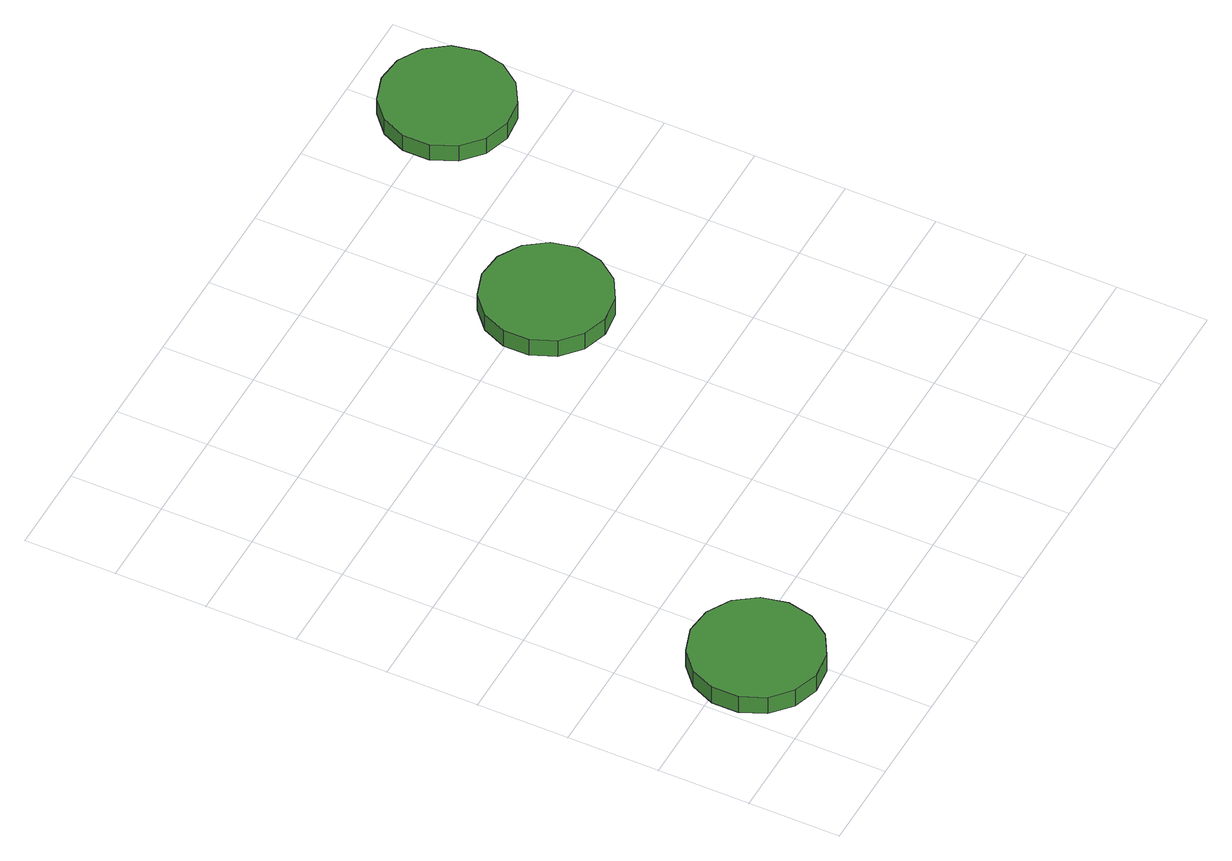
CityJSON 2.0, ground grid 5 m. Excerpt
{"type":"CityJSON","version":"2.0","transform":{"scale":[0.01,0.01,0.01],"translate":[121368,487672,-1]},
"CityObjects":{
"tree1":{"type":"SolitaryVegetationObject","attributes":{"function":"something"},"geometry":[{"type":"MultiSurface","lod":"1","boundaries":[[[0,1,2,3,4,5,6,7,8,9,10,11,12,13,14]],[[15,16,17,18,19,20,21,22,23,24,25,26,27,28,29]],[[0,29,28,1]],[[1,28,27,2]],[[2,27,26,3]],[[3,26,25,4]],[[4,25,24,5]],[[5,24,23,6]],[[6,23,22,7]],[[7,22,21,8]],[[8,21,20,9]],[[9,20,19,10]],[[10,19,18,11]],[[11,18,17,12]],[[12,17,16,13]],[[13,16,15,14]],[[14,15,29,0]]]}]},
"tree2":{"type":"SolitaryVegetationObject","attributes":{"function":"something"},"geometry":[{"type":"MultiSurface","lod":"1","boundaries":[[[30,31,32,33,34,35,36,37,38,39,40,41,42,43,44]],[[45,46,47,48,49,50,51,52,53,54,55,56,57,58,59]],[[30,59,58,31]],[[31,58,57,32]],[[32,57,56,33]],[[33,56,55,34]],[[34,55,54,35]],[[35,54,53,36]],[[36,53,52,37]],[[37,52,51,38]],[[38,51,50,39]],[[39,50,49,40]],[[40,49,48,41]],[[41,48,47,42]],[[42,47,46,43]],[[43,46,45,44]],[[44,45,59,30]]]}]},
"tree3":{"type":"SolitaryVegetationObject","attributes":{"function":"something"},"geometry":[{"type":"MultiSurface","lod":"1","boundaries":[[[60,61,62,63,64,65,66,67,68,69,70,71,72,73,74]],[[75,76,77,78,79,80,81,82,83,84,85,86,87,88,89]],[[60,89,88,61]],[[61,88,87,62]],[[62,87,86,63]],[[63,86,85,64]],[[64,85,84,65]],[[65,84,83,66]],[[66,83,82,67]],[[67,82,81,68]],[[68,81,80,69]],[[69,80,79,70]],[[70,79,78,71]],[[71,78,77,72]],[[72,77,76,73]],[[73,76,75,74]],[[74,75,89,60]]]}]}
},
"vertices":[
[730,404,189],[700,546,189],[615,664,189],[489,737,189],[344,752,189],[206,707,189],[98,610,189],[39,477,189],[39,332,189],[98,199,189],[206,102,189],[344,57,189],[489,72,189],[615,145,189],[700,262,189],[700,262,79],[615,145,79],[489,72,79],[344,57,79],[206,102,79],[98,199,79],[39,332,79],[39,477,79],[98,610,79],[206,707,79],[344,752,79],[489,737,79],[615,664,79],[700,546,79],[730,404,79],
[2447,2440,188],[2417,2579,188],[2333,2695,188],[2210,2766,188],[2068,2781,188],[1933,2737,188],[1827,2641,188],[1769,2511,188],[1769,2369,188],[1827,2238,188],[1933,2143,188],[2068,2099,188],[2210,2114,188],[2333,2185,188],[2417,2301,188],[2417,2301,79],[2333,2185,79],[2210,2114,79],[2068,2099,79],[1933,2143,79],[1827,2238,79],[1769,2369,79],[1769,2511,79],[1827,2641,79],[1933,2737,79],[2068,2781,79],[2210,2766,79],[2333,2695,79],[2417,2579,79],[2447,2440,79],
[3441,3490,182],[3411,3632,182],[3325,3750,182],[3200,3822,182],[3055,3837,182],[2917,3793,182],[2809,3695,182],[2750,3563,182],[2750,3418,182],[2809,3285,182],[2917,3188,182],[3055,3143,182],[3200,3158,182],[3325,3231,182],[3411,3348,182],[3411,3348,78],[3325,3231,78],[3200,3158,78],[3055,3143,78],[2917,3188,78],[2809,3285,78],[2750,3418,78],[2750,3563,78],[2809,3695,78],[2917,3793,78],[3055,3837,78],[3200,3822,78],[3325,3750,78],[3411,3632,78],[3441,3490,78]
]}
